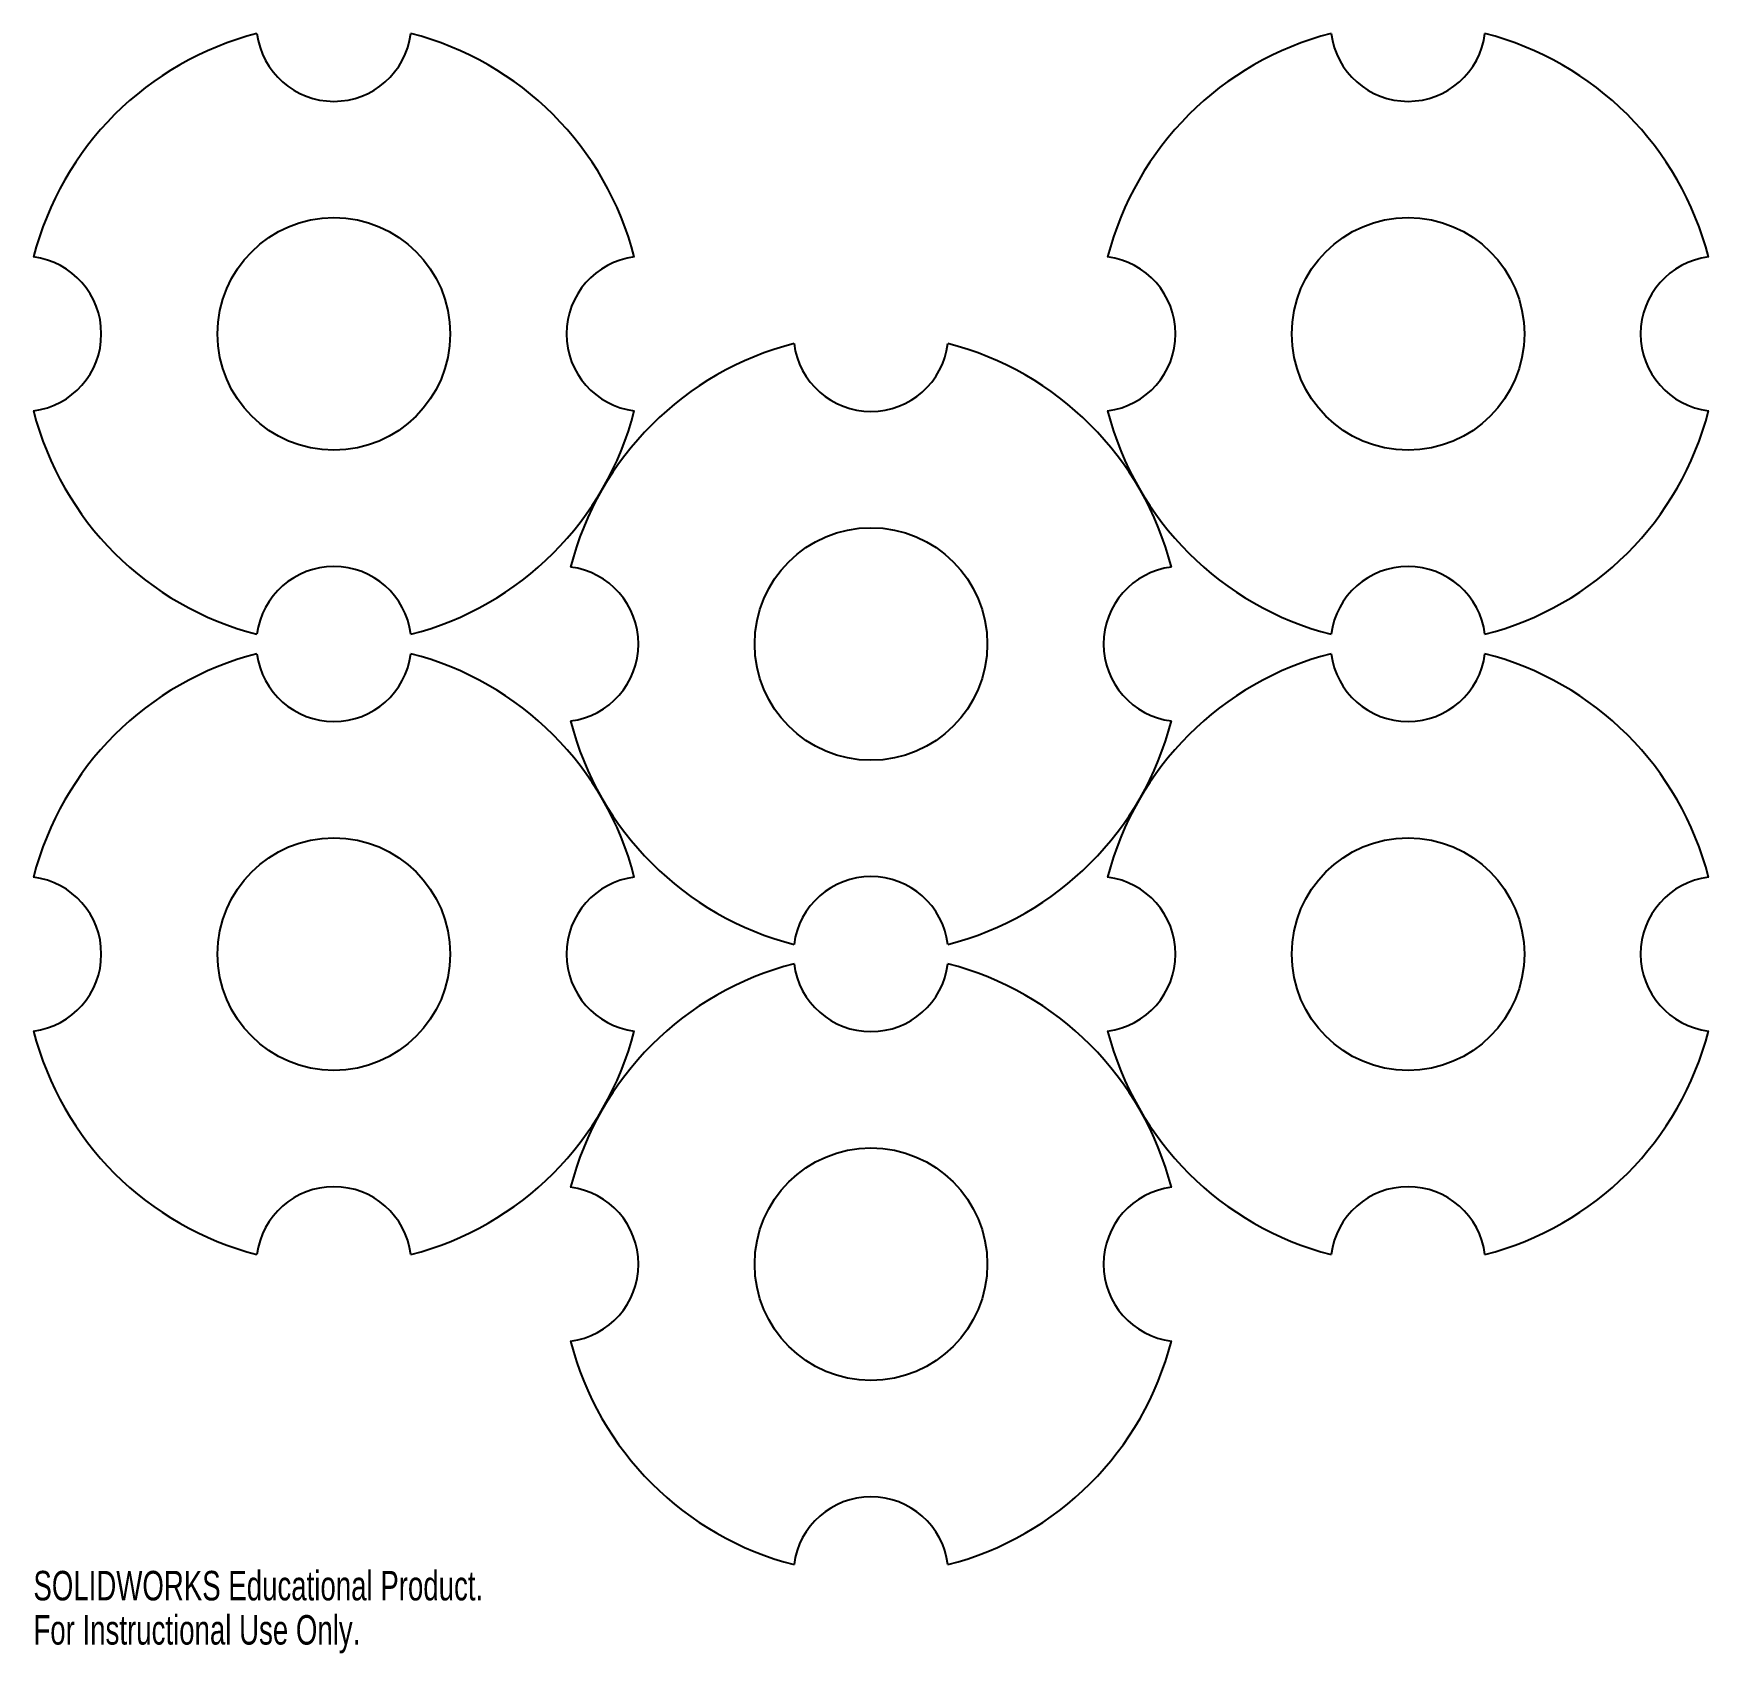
# Model space of a CAD drawing. Header units: inches. Extents: x -1.9 to 8.9, y -8.5 to 1.9.
import ezdxf

# ---------------------------------------------------------------- set-up
doc = ezdxf.new("R2010")
doc.units = ezdxf.units.IN
doc.header["$MEASUREMENT"] = 0
doc.styles.add('SLDTEXTSTYLE0', font='TXT', dxfattribs={"width": 0.7})

msp = doc.modelspace()

# ---------------------------------------------------------------- linework, layer by layer
at = {"color": 7, "linetype": 'Continuous', "lineweight": 25}
for centre in [(0, 0), (6.928, 0), (3.464, -2), (0, -4), (6.928, -4), (3.464, -6)]:
    msp.add_circle(centre, 0.75, dxfattribs=at)
for centre, radius, start, end in [((0, 0), 2, 104.3615, 165.6385), ((0, 2), 0.5, 187.1808, 352.8192), ((0, 0), 2, 14.3615, 75.6385), ((6.928, 0), 2, 104.3615, 165.6385), ((6.928, 2), 0.5, 187.1808, 352.8192), ((6.928, 0), 2, 14.3615, 75.6385), ((-2, 0), 0.5, 277.1808, 82.8192), ((2, 0), 0.5, 97.1808, 262.8192), ((4.928, 0), 0.5, 277.1808, 82.8192), ((8.928, 0), 0.5, 97.1808, 262.8192), ((3.464, -2), 2, 104.3615, 165.6385), ((3.464, 0), 0.5, 187.1808, 352.8192), ((3.464, -2), 2, 14.3615, 75.6385), ((0, 0), 2, 194.3615, 255.6385), ((0, 0), 2, 284.3615, 345.6385), ((6.928, 0), 2, 194.3615, 255.6385), ((6.928, 0), 2, 284.3615, 345.6385), ((0, -2), 0.5, 7.1808, 172.8192), ((1.464, -2), 0.5, 277.1808, 82.8192), ((5.464, -2), 0.5, 97.1808, 262.8192), ((6.928, -2), 0.5, 7.1808, 172.8192), ((0, -4), 2, 104.3615, 165.6385), ((0, -2), 0.5, 187.1808, 352.8192), ((0, -4), 2, 14.3615, 75.6385), ((6.928, -4), 2, 104.3615, 165.6385), ((6.928, -2), 0.5, 187.1808, 352.8192), ((6.928, -4), 2, 14.3615, 75.6385), ((3.464, -2), 2, 194.3615, 255.6385), ((3.464, -2), 2, 284.3615, 345.6385), ((-2, -4), 0.5, 277.1808, 82.8192), ((2, -4), 0.5, 97.1808, 262.8192), ((3.464, -4), 0.5, 7.1808, 172.8192), ((4.928, -4), 0.5, 277.1808, 82.8192), ((8.928, -4), 0.5, 97.1808, 262.8192), ((3.464, -6), 2, 104.3615, 165.6385), ((3.464, -4), 0.5, 187.1808, 352.8192), ((3.464, -6), 2, 14.3615, 75.6385), ((0, -4), 2, 194.3615, 255.6385), ((0, -4), 2, 284.3615, 345.6385), ((6.928, -4), 2, 194.3615, 255.6385), ((6.928, -4), 2, 284.3615, 345.6385), ((0, -6), 0.5, 7.1808, 172.8192), ((1.464, -6), 0.5, 277.1808, 82.8192), ((5.464, -6), 0.5, 97.1808, 262.8192), ((6.928, -6), 0.5, 7.1808, 172.8192), ((3.464, -6), 2, 194.3615, 255.6385), ((3.464, -6), 2, 284.3615, 345.6385), ((3.464, -8), 0.5, 7.1808, 172.8192)]:
    msp.add_arc(centre, radius, start, end, dxfattribs=at)

# ---------------------------------------------------------------- texts
at = {"color": 7, "linetype": 'Continuous', "char_height": 0.1903, "attachment_point": 1, "style": 'SLDTEXTSTYLE0'}
for s, insert in [('SOLIDWORKS Educational Product.', (-1.938, -7.978)), ('For Instructional Use Only.', (-1.938, -8.263))]:
    msp.add_mtext(s, dxfattribs=dict(at, insert=insert))

doc.saveas('drawing.dxf')
